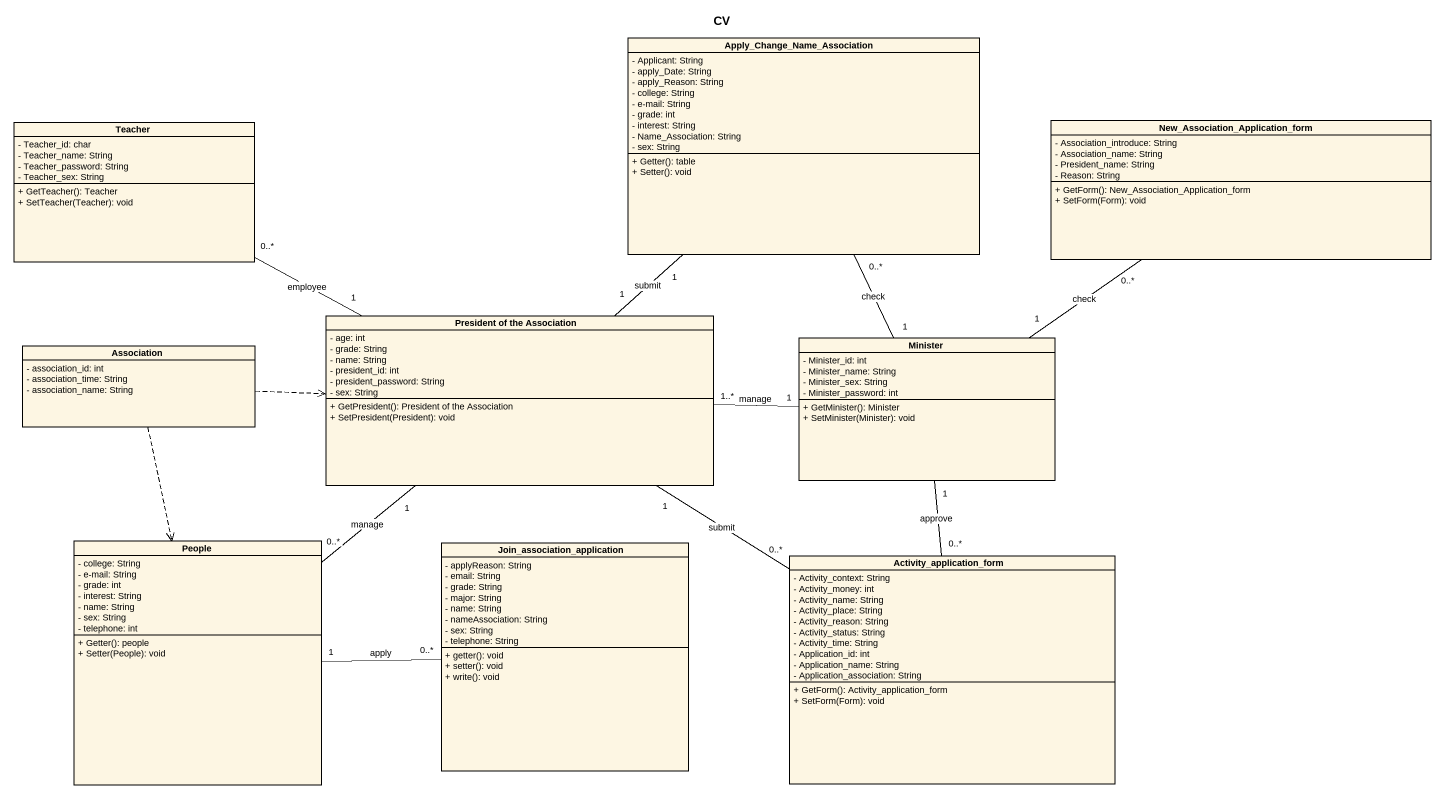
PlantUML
@startuml
title CV
hide circle
hide empty members
skinparam classAttributeIconSize 0
class "Apply_Change_Name_Association" as Apply_Change_Name {
  - Applicant: String
  - apply_Date: String
  - apply_Reason: String
  - college: String
  - e-mail: String
  - grade: int
  - interest: String
  - Name_Association: String
  - sex: String
  + Getter(): table
  + Setter(): void
}
class Teacher {
  - Teacher_id: char
  - Teacher_name: String
  - Teacher_password: String
  - Teacher_sex: String
  + GetTeacher(): Teacher
  + SetTeacher(Teacher): void
}
class "New_Association_Application_form" as New_Association_Application {
  - Association_introduce: String
  - Association_name: String
  - President_name: String
  - Reason: String
  + GetForm(): New_Association_Application_form
  + SetForm(Form): void
}
class "President of the Association" as President_of_the_Association {
  - age: int
  - grade: String
  - name: String
  - president_id: int
  - president_password: String
  - sex: String
  + GetPresident(): President of the Association
  + SetPresident(President): void
}
class Association {
  - association_id: int
  - association_time: String
  - association_name: String
}
class Minister {
  - Minister_id: int
  - Minister_name: String
  - Minister_sex: String
  - Minister_password: int
  + GetMinister(): Minister
  + SetMinister(Minister): void
}
class People {
  - college: String
  - e-mail: String
  - grade: int
  - interest: String
  - name: String
  - sex: String
  - telephone: int
  + Getter(): people
  + Setter(People): void
}
class Join_association_application {
  - applyReason: String
  - email: String
  - grade: String
  - major: String
  - name: String
  - nameAssociation: String
  - sex: String
  - telephone: String
  + getter(): void
  + setter(): void
  + write(): void
}
class Activity_application_form {
  - Activity_context: String
  - Activity_money: int
  - Activity_name: String
  - Activity_place: String
  - Activity_reason: String
  - Activity_status: String
  - Activity_time: String
  - Application_id: int
  - Application_name: String
  - Application_association: String
  + GetForm(): Activity_application_form
  + SetForm(Form): void
}
Apply_Change_Name "1" -- "1" President_of_the_Association : submit
Teacher "0..*" -right- "1" President_of_the_Association : employee
President_of_the_Association "1" -- "0..*" People : manage
President_of_the_Association "1" -- "0..*" Activity_application_form : submit
Association .right.> President_of_the_Association
Association ..> People
Minister "1" -up- "0..*" Apply_Change_Name : check
Minister "1" -up- "0..*" New_Association_Application : check
Minister "1" -left- "1..*" President_of_the_Association : manage
Minister "1" -- "0..*" Activity_application_form : approve
People "1" -right- "0..*" Join_association_application : apply
@enduml
